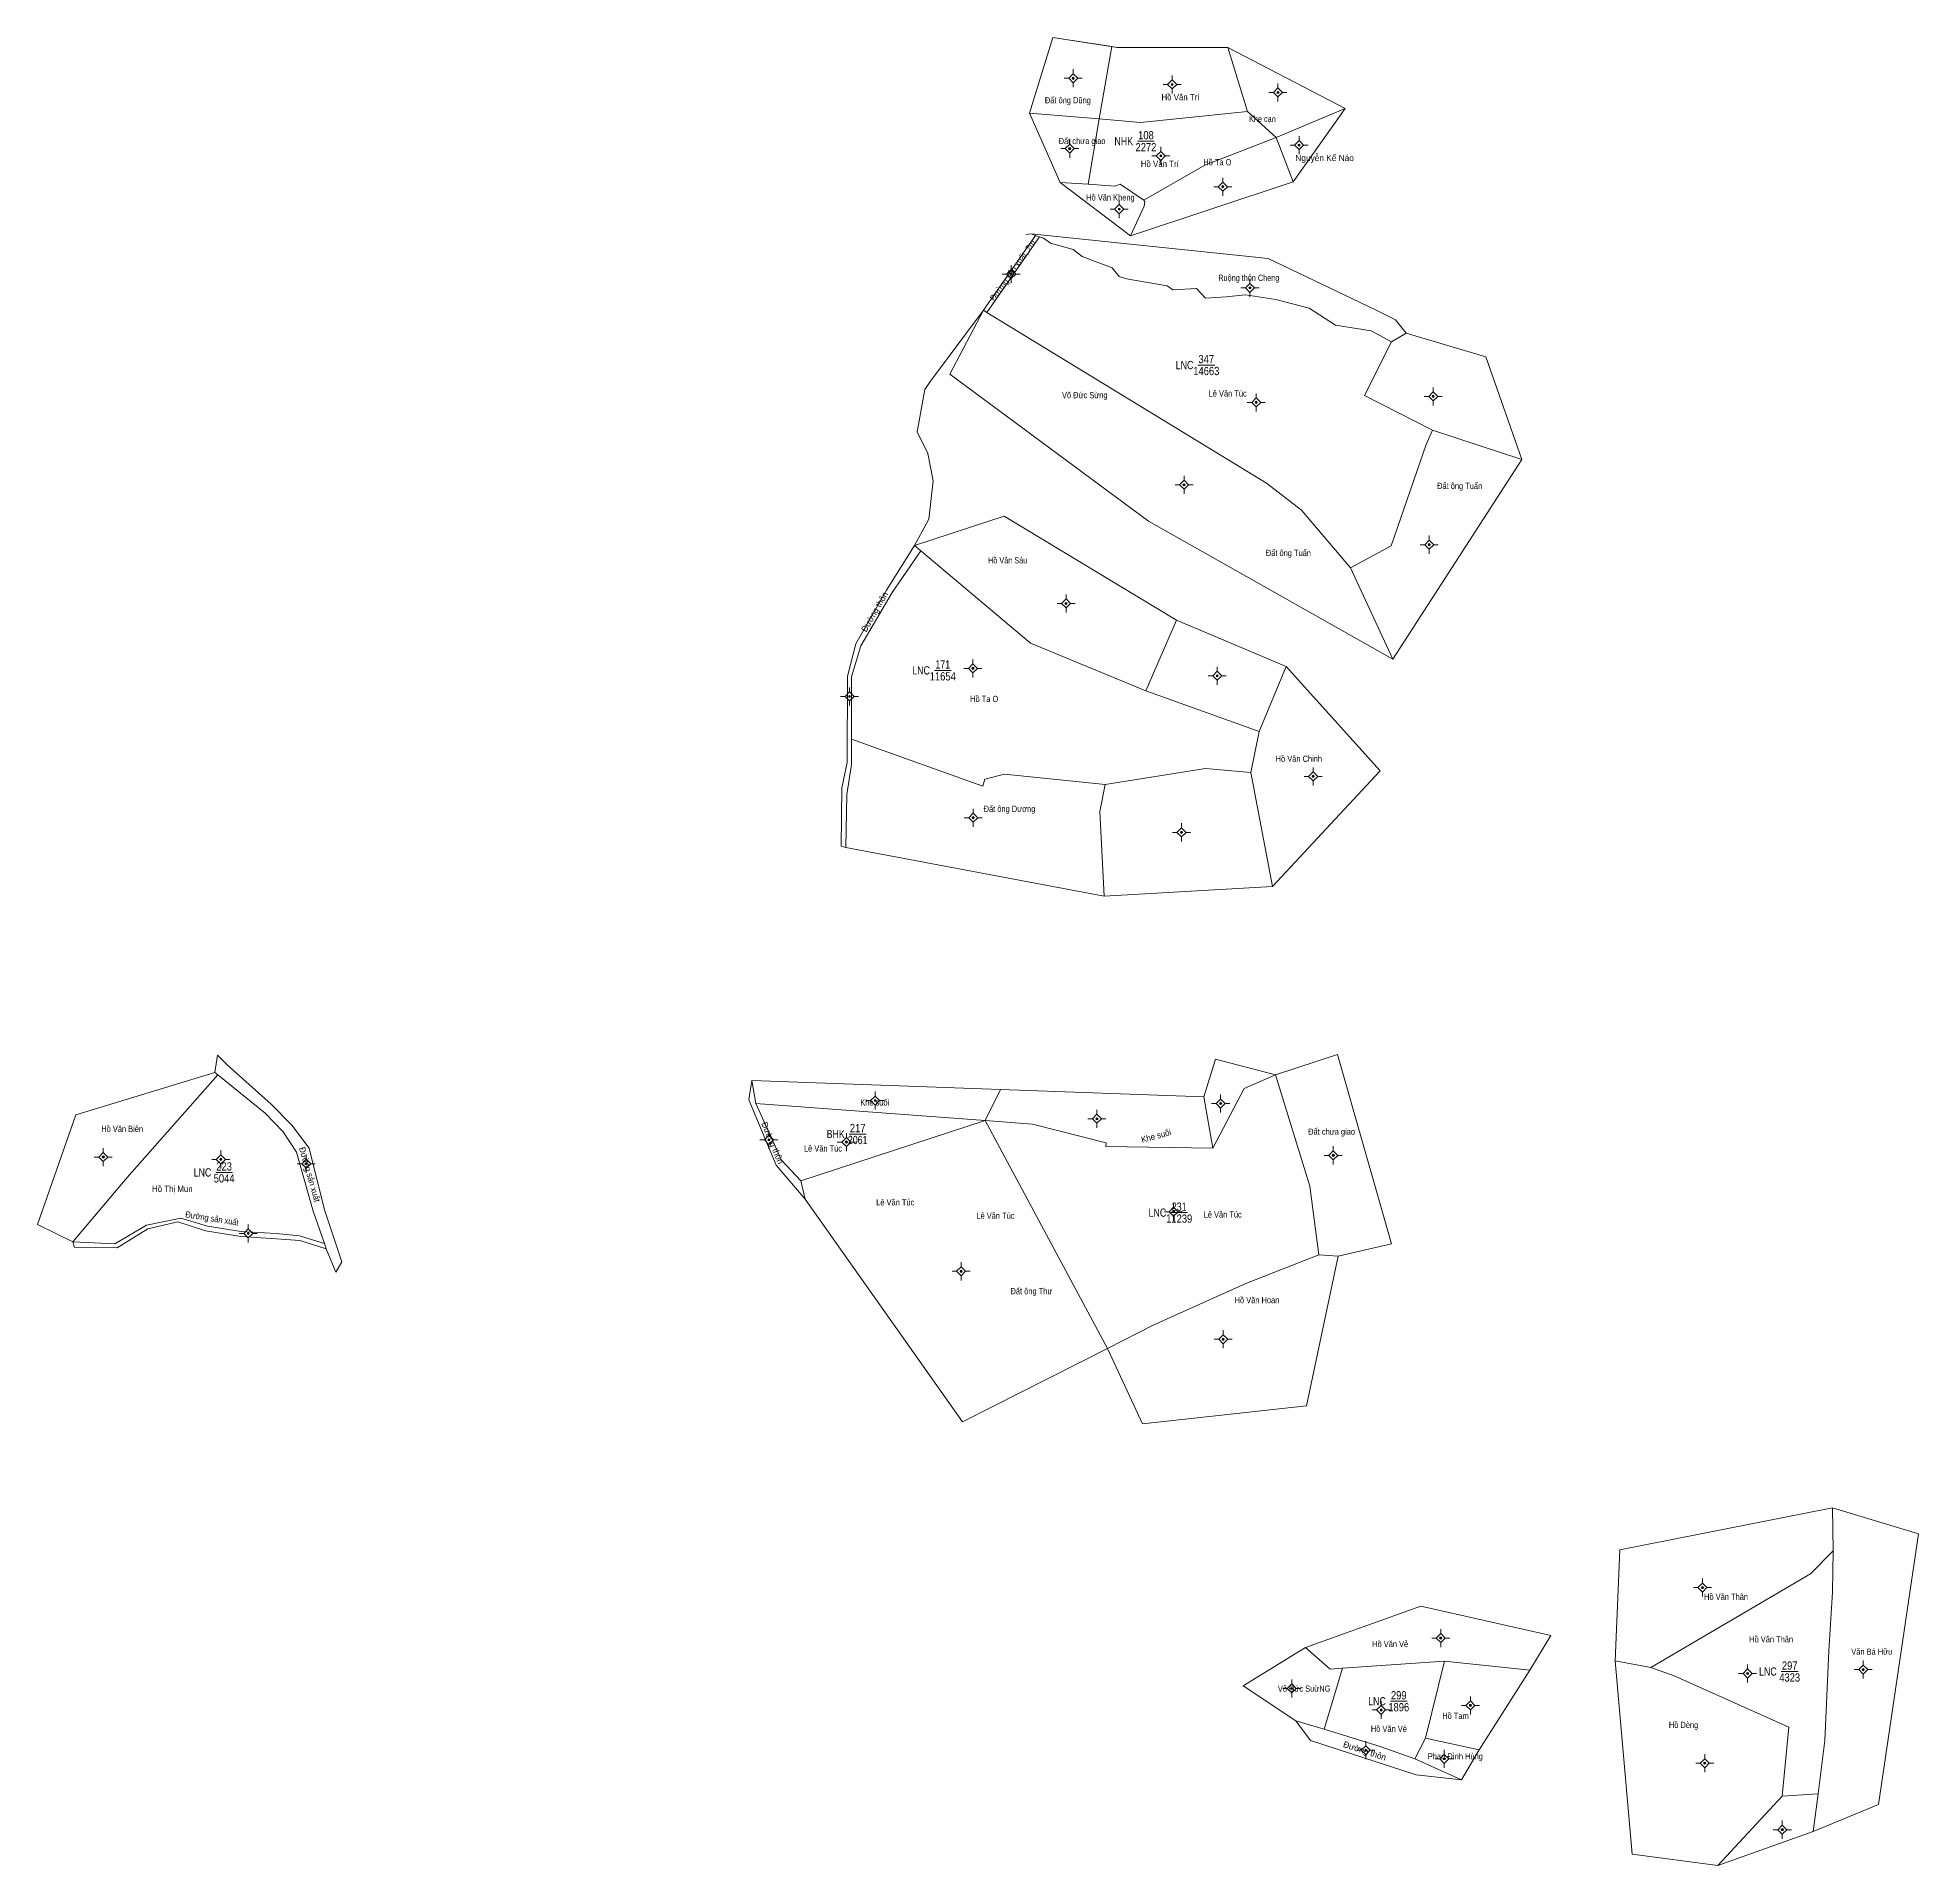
# Model space of a CAD drawing. Header units: metres. Extents: x 532111 to 533023, y 1849051 to 1849937.
import ezdxf
from ezdxf.enums import TextEntityAlignment as Align

# ---------------------------------------------------------------- set-up
doc = ezdxf.new("R2010")
doc.units = ezdxf.units.M
doc.header["$LTSCALE"] = 1.2
for name, color, linetype, lineweight in [('11', 7, 'Continuous', 13), ('6', 7, 'Continuous', 13), ('7', 7, 'Continuous', 13)]:
    doc.layers.add(name, color=color, linetype=linetype, lineweight=lineweight)
for name, color, linetype in [('2', 7, 'Continuous'), ('3', 7, 'Continuous'), ('42', 7, 'Continuous'), ('5', 7, 'Continuous')]:
    doc.layers.add(name, color=color, linetype=linetype)

msp = doc.modelspace()

# ---------------------------------------------------------------- hatches: boundary and pattern name
at = {"layer": '11'}
for points in [[(532613.464, 1849917.54, 1), (532612.414, 1849917.54, 1)], [(532661.414, 1849914.53, 1), (532660.364, 1849914.53, 1)], [(532712.684, 1849910.65, 1), (532711.634, 1849910.65, 1)], [(532611.754, 1849883.42, 1), (532610.704, 1849883.42, 1)], [(532722.914, 1849885.13, 1), (532721.864, 1849885.13, 1)], [(532655.904, 1849879.92, 1), (532654.854, 1849879.92, 1)], [(532685.964, 1849864.99, 1), (532684.914, 1849864.99, 1)], [(532635.724, 1849854.1, 1), (532634.674, 1849854.1, 1)], [(532583.384, 1849822.64, 1), (532582.334, 1849822.64, 1)], [(532699.134, 1849815.96, 1), (532698.084, 1849815.96, 1)], [(532702.144, 1849760.44, 1), (532701.094, 1849760.44, 1)], [(532787.914, 1849763.36, 1), (532786.864, 1849763.36, 1)], [(532667.184, 1849720.52, 1), (532666.134, 1849720.52, 1)], [(532785.984, 1849691.48, 1), (532784.934, 1849691.48, 1)], [(532610.004, 1849663, 1), (532608.954, 1849663, 1)], [(532564.854, 1849631.54, 1), (532563.804, 1849631.54, 1)], [(532683.254, 1849627.95, 1), (532682.204, 1849627.95, 1)], [(532505.074, 1849617.92, 1), (532504.024, 1849617.92, 1)], [(532729.754, 1849579.18, 1), (532728.704, 1849579.18, 1)], [(532564.994, 1849559.15, 1), (532563.944, 1849559.15, 1)], [(532665.944, 1849552.06, 1), (532664.894, 1849552.06, 1)], [(532517.474, 1849422.08, 1), (532516.424, 1849422.08, 1)], [(532684.904, 1849420.62, 1), (532683.854, 1849420.62, 1)], [(532624.944, 1849413.25, 1), (532623.894, 1849413.25, 1)], [(532465.974, 1849403.04, 1), (532464.924, 1849403.04, 1)], [(532503.514, 1849401.96, 1), (532502.464, 1849401.96, 1)], [(532143.394, 1849394.71, 1), (532142.344, 1849394.71, 1)], [(532200.374, 1849393.58, 1), (532199.324, 1849393.58, 1)], [(532241.794, 1849391.48, 1), (532240.744, 1849391.48, 1)], [(532739.494, 1849395.53, 1), (532738.444, 1849395.53, 1)], [(532662.124, 1849368.18, 1), (532661.074, 1849368.18, 1)], [(532213.644, 1849357.67, 1), (532212.594, 1849357.67, 1)], [(532559.144, 1849339.32, 1), (532558.094, 1849339.32, 1)], [(532686.154, 1849306.4, 1), (532685.104, 1849306.4, 1)], [(532918.414, 1849186.03, 1), (532917.364, 1849186.03, 1)], [(532791.564, 1849161.56, 1), (532790.514, 1849161.56, 1)], [(532940.284, 1849144.39, 1), (532939.234, 1849144.39, 1)], [(532996.324, 1849146.28, 1), (532995.274, 1849146.28, 1)], [(532719.384, 1849137.14, 1), (532718.334, 1849137.14, 1)], [(532762.694, 1849126.74, 1), (532761.644, 1849126.74, 1)], [(532805.964, 1849128.95, 1), (532804.914, 1849128.95, 1)], [(532755.264, 1849107.19, 1), (532754.214, 1849107.19, 1)], [(532793.284, 1849103.03, 1), (532792.234, 1849103.03, 1)], [(532919.524, 1849100.93, 1), (532918.474, 1849100.93, 1)], [(532957.114, 1849068.7, 1), (532956.064, 1849068.7, 1)]]:
    msp.add_hatch(color=256, dxfattribs=at).paths.add_polyline_path(points)

# ---------------------------------------------------------------- linework, layer by layer
for p, q in [((532612.94, 1849921.92), (532612.94, 1849919.73)), ((532610.75, 1849917.54), (532608.56, 1849917.54)), ((532612.94, 1849915.35), (532612.94, 1849913.16)), ((532617.31, 1849917.54), (532615.13, 1849917.54)), ((532658.7, 1849914.53), (532656.52, 1849914.53)), ((532660.89, 1849918.9), (532660.89, 1849916.72)), ((532660.89, 1849912.34), (532660.89, 1849910.16)), ((532665.26, 1849914.53), (532663.08, 1849914.53)), ((532709.97, 1849910.65), (532707.78, 1849910.65)), ((532712.16, 1849915.02), (532712.16, 1849912.84)), ((532716.54, 1849910.65), (532714.35, 1849910.65)), ((532712.16, 1849908.46), (532712.16, 1849906.28)), ((532609.04, 1849883.42), (532606.86, 1849883.42)), ((532611.23, 1849887.8), (532611.23, 1849885.61)), ((532615.6, 1849883.42), (532613.42, 1849883.42)), ((532655.38, 1849884.3), (532655.38, 1849882.11)), ((532720.2, 1849885.13), (532718.02, 1849885.13)), ((532722.39, 1849889.5), (532722.39, 1849887.32)), ((532726.76, 1849885.13), (532724.58, 1849885.13)), ((532611.23, 1849881.23), (532611.23, 1849879.04)), ((532653.19, 1849879.92), (532651, 1849879.92)), ((532655.38, 1849877.73), (532655.38, 1849875.54)), ((532659.76, 1849879.92), (532657.57, 1849879.92)), ((532722.39, 1849882.94), (532722.39, 1849880.76)), ((532683.25, 1849864.99), (532681.06, 1849864.99)), ((532685.44, 1849869.36), (532685.44, 1849867.18)), ((532689.81, 1849864.99), (532687.63, 1849864.99)), ((532635.2, 1849858.48), (532635.2, 1849856.29)), ((532685.44, 1849862.8), (532685.44, 1849860.62)), ((532633.01, 1849854.1), (532630.82, 1849854.1)), ((532635.2, 1849851.91), (532635.2, 1849849.72)), ((532639.57, 1849854.1), (532637.39, 1849854.1)), ((532580.67, 1849822.64), (532578.48, 1849822.64)), ((532582.86, 1849827.02), (532582.86, 1849824.83)), ((532582.86, 1849820.45), (532582.86, 1849818.26)), ((532587.24, 1849822.64), (532585.05, 1849822.64)), ((532698.61, 1849820.34), (532698.61, 1849818.15)), ((532696.42, 1849815.96), (532694.24, 1849815.96)), ((532698.61, 1849813.77), (532698.61, 1849811.58)), ((532702.98, 1849815.96), (532700.8, 1849815.96)), ((532701.62, 1849764.82), (532701.62, 1849762.63)), ((532787.39, 1849767.74), (532787.39, 1849765.55)), ((532699.43, 1849760.44), (532697.24, 1849760.44)), ((532701.62, 1849758.25), (532701.62, 1849756.06)), ((532706, 1849760.44), (532703.81, 1849760.44)), ((532785.2, 1849763.36), (532783.02, 1849763.36)), ((532787.39, 1849761.17), (532787.39, 1849758.98)), ((532791.76, 1849763.36), (532789.58, 1849763.36)), ((532664.47, 1849720.52), (532662.28, 1849720.52)), ((532666.66, 1849724.9), (532666.66, 1849722.71)), ((532671.04, 1849720.52), (532668.85, 1849720.52)), ((532666.66, 1849718.33), (532666.66, 1849716.14)), ((532785.46, 1849695.86), (532785.46, 1849693.67)), ((532783.27, 1849691.48), (532781.08, 1849691.48)), ((532785.46, 1849689.29), (532785.46, 1849687.1)), ((532789.84, 1849691.48), (532787.65, 1849691.48)), ((532609.48, 1849667.38), (532609.48, 1849665.19)), ((532607.29, 1849663), (532605.1, 1849663)), ((532609.48, 1849660.81), (532609.48, 1849658.62)), ((532613.86, 1849663), (532611.67, 1849663)), ((532562.14, 1849631.54), (532559.95, 1849631.54)), ((532564.33, 1849635.92), (532564.33, 1849633.73)), ((532564.33, 1849629.35), (532564.33, 1849627.16)), ((532568.7, 1849631.54), (532566.52, 1849631.54)), ((532680.54, 1849627.95), (532678.36, 1849627.95)), ((532682.73, 1849632.32), (532682.73, 1849630.14)), ((532687.1, 1849627.95), (532684.92, 1849627.95)), ((532504.55, 1849622.3), (532504.55, 1849620.11)), ((532682.73, 1849625.76), (532682.73, 1849623.58)), ((532502.36, 1849617.92), (532500.18, 1849617.92)), ((532504.55, 1849615.73), (532504.55, 1849613.54)), ((532508.93, 1849617.92), (532506.74, 1849617.92)), ((532729.23, 1849583.56), (532729.23, 1849581.37)), ((532727.04, 1849579.18), (532724.86, 1849579.18)), ((532729.23, 1849576.99), (532729.23, 1849574.8)), ((532733.6, 1849579.18), (532731.42, 1849579.18)), ((532562.28, 1849559.15), (532560.1, 1849559.15)), ((532564.47, 1849563.52), (532564.47, 1849561.34)), ((532564.47, 1849556.96), (532564.47, 1849554.78)), ((532568.84, 1849559.15), (532566.66, 1849559.15)), ((532665.42, 1849556.44), (532665.42, 1849554.25)), ((532663.23, 1849552.06), (532661.05, 1849552.06)), ((532665.42, 1849549.87), (532665.42, 1849547.68)), ((532669.8, 1849552.06), (532667.61, 1849552.06)), ((532514.76, 1849422.08), (532512.57, 1849422.08)), ((532516.95, 1849426.46), (532516.95, 1849424.27)), ((532516.95, 1849419.89), (532516.95, 1849417.7)), ((532521.32, 1849422.08), (532519.14, 1849422.08)), ((532682.19, 1849420.62), (532680, 1849420.62)), ((532684.38, 1849425), (532684.38, 1849422.81)), ((532684.38, 1849418.43), (532684.38, 1849416.24)), ((532688.76, 1849420.62), (532686.57, 1849420.62)), ((532622.23, 1849413.25), (532620.05, 1849413.25)), ((532624.42, 1849417.62), (532624.42, 1849415.44)), ((532624.42, 1849411.06), (532624.42, 1849408.88)), ((532628.8, 1849413.25), (532626.61, 1849413.25)), ((532463.26, 1849403.04), (532461.07, 1849403.04)), ((532465.45, 1849407.42), (532465.45, 1849405.23)), ((532465.45, 1849400.85), (532465.45, 1849398.66)), ((532469.82, 1849403.04), (532467.64, 1849403.04)), ((532500.8, 1849401.96), (532498.62, 1849401.96)), ((532502.99, 1849406.34), (532502.99, 1849404.15)), ((532507.36, 1849401.96), (532505.18, 1849401.96)), ((532140.68, 1849394.71), (532138.5, 1849394.71)), ((532142.87, 1849399.08), (532142.87, 1849396.9)), ((532142.87, 1849392.52), (532142.87, 1849390.34)), ((532147.24, 1849394.71), (532145.06, 1849394.71)), ((532197.66, 1849393.58), (532195.48, 1849393.58)), ((532199.85, 1849397.96), (532199.85, 1849395.77)), ((532199.85, 1849391.39), (532199.85, 1849389.2)), ((532204.22, 1849393.58), (532202.04, 1849393.58)), ((532239.08, 1849391.48), (532236.9, 1849391.48)), ((532241.27, 1849395.86), (532241.27, 1849393.67)), ((532245.64, 1849391.48), (532243.46, 1849391.48)), ((532502.99, 1849399.77), (532502.99, 1849397.58)), ((532736.78, 1849395.53), (532734.6, 1849395.53)), ((532738.97, 1849399.9), (532738.97, 1849397.72)), ((532738.97, 1849393.34), (532738.97, 1849391.16)), ((532743.34, 1849395.53), (532741.16, 1849395.53)), ((532241.27, 1849389.29), (532241.27, 1849387.1)), ((532659.41, 1849368.18), (532657.22, 1849368.18)), ((532661.6, 1849372.56), (532661.6, 1849370.37)), ((532661.6, 1849365.99), (532661.6, 1849363.8)), ((532665.98, 1849368.18), (532663.79, 1849368.18)), ((532210.93, 1849357.67), (532208.74, 1849357.67)), ((532213.12, 1849362.04), (532213.12, 1849359.86)), ((532213.12, 1849355.48), (532213.12, 1849353.3)), ((532217.5, 1849357.67), (532215.31, 1849357.67)), ((532556.43, 1849339.32), (532554.24, 1849339.32)), ((532558.62, 1849343.7), (532558.62, 1849341.51)), ((532558.62, 1849337.13), (532558.62, 1849334.94)), ((532563, 1849339.32), (532560.81, 1849339.32)), ((532685.63, 1849310.78), (532685.63, 1849308.59)), ((532683.44, 1849306.4), (532681.26, 1849306.4)), ((532685.63, 1849304.21), (532685.63, 1849302.02)), ((532690, 1849306.4), (532687.82, 1849306.4)), ((532917.89, 1849190.4), (532917.89, 1849188.22)), ((532915.7, 1849186.03), (532913.52, 1849186.03)), ((532917.89, 1849183.84), (532917.89, 1849181.66)), ((532922.26, 1849186.03), (532920.08, 1849186.03)), ((532791.04, 1849165.94), (532791.04, 1849163.75)), ((532788.85, 1849161.56), (532786.66, 1849161.56)), ((532791.04, 1849159.37), (532791.04, 1849157.18)), ((532795.42, 1849161.56), (532793.23, 1849161.56)), ((532939.76, 1849148.76), (532939.76, 1849146.58)), ((532993.61, 1849146.28), (532991.43, 1849146.28)), ((532995.8, 1849150.66), (532995.8, 1849148.47)), ((533000.18, 1849146.28), (532997.99, 1849146.28)), ((532716.67, 1849137.14), (532714.48, 1849137.14)), ((532718.86, 1849141.52), (532718.86, 1849139.33)), ((532723.24, 1849137.14), (532721.05, 1849137.14)), ((532937.57, 1849144.39), (532935.38, 1849144.39)), ((532939.76, 1849142.2), (532939.76, 1849140.02)), ((532944.14, 1849144.39), (532941.95, 1849144.39)), ((532995.8, 1849144.09), (532995.8, 1849141.9)), ((532718.86, 1849134.95), (532718.86, 1849132.76)), ((532759.98, 1849126.74), (532757.8, 1849126.74)), ((532762.17, 1849131.12), (532762.17, 1849128.93)), ((532766.55, 1849126.74), (532764.36, 1849126.74)), ((532803.25, 1849128.95), (532801.06, 1849128.95)), ((532805.44, 1849133.32), (532805.44, 1849131.14)), ((532805.44, 1849126.76), (532805.44, 1849124.58)), ((532809.81, 1849128.95), (532807.63, 1849128.95)), ((532762.17, 1849124.55), (532762.17, 1849122.36)), ((532754.74, 1849111.56), (532754.74, 1849109.38)), ((532752.55, 1849107.19), (532750.36, 1849107.19)), ((532754.74, 1849105), (532754.74, 1849102.82)), ((532759.12, 1849107.19), (532756.93, 1849107.19)), ((532790.57, 1849103.03), (532788.38, 1849103.03)), ((532792.76, 1849107.4), (532792.76, 1849105.22)), ((532792.76, 1849100.84), (532792.76, 1849098.66)), ((532797.14, 1849103.03), (532794.95, 1849103.03)), ((532916.81, 1849100.93), (532914.62, 1849100.93)), ((532919, 1849105.3), (532919, 1849103.12)), ((532923.38, 1849100.93), (532921.19, 1849100.93)), ((532919, 1849098.74), (532919, 1849096.56)), ((532956.59, 1849073.08), (532956.59, 1849070.89)), ((532954.4, 1849068.7), (532952.22, 1849068.7)), ((532956.59, 1849066.51), (532956.59, 1849064.32)), ((532960.96, 1849068.7), (532958.78, 1849068.7))]:
    msp.add_line(p, q, dxfattribs=at)
for points in [[(532612.94, 1849919.73), (532610.75, 1849917.54), (532612.94, 1849915.35), (532615.13, 1849917.54)], [(532660.89, 1849916.72), (532658.7, 1849914.53), (532660.89, 1849912.34), (532663.08, 1849914.53)], [(532712.16, 1849912.84), (532709.97, 1849910.65), (532712.16, 1849908.46), (532714.35, 1849910.65)], [(532611.23, 1849885.61), (532609.04, 1849883.42), (532611.23, 1849881.23), (532613.42, 1849883.42)], [(532722.39, 1849887.32), (532720.2, 1849885.13), (532722.39, 1849882.94), (532724.58, 1849885.13)], [(532655.38, 1849882.11), (532653.19, 1849879.92), (532655.38, 1849877.73), (532657.57, 1849879.92)], [(532685.44, 1849867.18), (532683.25, 1849864.99), (532685.44, 1849862.8), (532687.63, 1849864.99)], [(532635.2, 1849856.29), (532633.01, 1849854.1), (532635.2, 1849851.91), (532637.39, 1849854.1)], [(532582.86, 1849824.83), (532580.67, 1849822.64), (532582.86, 1849820.45), (532585.05, 1849822.64)], [(532698.61, 1849818.15), (532696.42, 1849815.96), (532698.61, 1849813.77), (532700.8, 1849815.96)], [(532787.39, 1849765.55), (532785.2, 1849763.36), (532787.39, 1849761.17), (532789.58, 1849763.36)], [(532701.62, 1849762.63), (532699.43, 1849760.44), (532701.62, 1849758.25), (532703.81, 1849760.44)], [(532666.66, 1849722.71), (532664.47, 1849720.52), (532666.66, 1849718.33), (532668.85, 1849720.52)], [(532785.46, 1849693.67), (532783.27, 1849691.48), (532785.46, 1849689.29), (532787.65, 1849691.48)], [(532609.48, 1849665.19), (532607.29, 1849663), (532609.48, 1849660.81), (532611.67, 1849663)], [(532564.33, 1849633.73), (532562.14, 1849631.54), (532564.33, 1849629.35), (532566.52, 1849631.54)], [(532682.73, 1849630.14), (532680.54, 1849627.95), (532682.73, 1849625.76), (532684.92, 1849627.95)], [(532504.55, 1849620.11), (532502.36, 1849617.92), (532504.55, 1849615.73), (532506.74, 1849617.92)], [(532729.23, 1849581.37), (532727.04, 1849579.18), (532729.23, 1849576.99), (532731.42, 1849579.18)], [(532564.47, 1849561.34), (532562.28, 1849559.15), (532564.47, 1849556.96), (532566.66, 1849559.15)], [(532665.42, 1849554.25), (532663.23, 1849552.06), (532665.42, 1849549.87), (532667.61, 1849552.06)], [(532516.95, 1849424.27), (532514.76, 1849422.08), (532516.95, 1849419.89), (532519.14, 1849422.08)], [(532684.38, 1849422.81), (532682.19, 1849420.62), (532684.38, 1849418.43), (532686.57, 1849420.62)], [(532624.42, 1849415.44), (532622.23, 1849413.25), (532624.42, 1849411.06), (532626.61, 1849413.25)], [(532465.45, 1849405.23), (532463.26, 1849403.04), (532465.45, 1849400.85), (532467.64, 1849403.04)], [(532502.99, 1849404.15), (532500.8, 1849401.96), (532502.99, 1849399.77), (532505.18, 1849401.96)], [(532142.87, 1849396.9), (532140.68, 1849394.71), (532142.87, 1849392.52), (532145.06, 1849394.71)], [(532199.85, 1849395.77), (532197.66, 1849393.58), (532199.85, 1849391.39), (532202.04, 1849393.58)], [(532241.27, 1849393.67), (532239.08, 1849391.48), (532241.27, 1849389.29), (532243.46, 1849391.48)], [(532738.97, 1849397.72), (532736.78, 1849395.53), (532738.97, 1849393.34), (532741.16, 1849395.53)], [(532661.6, 1849370.37), (532659.41, 1849368.18), (532661.6, 1849365.99), (532663.79, 1849368.18)], [(532213.12, 1849359.86), (532210.93, 1849357.67), (532213.12, 1849355.48), (532215.31, 1849357.67)], [(532558.62, 1849341.51), (532556.43, 1849339.32), (532558.62, 1849337.13), (532560.81, 1849339.32)], [(532685.63, 1849308.59), (532683.44, 1849306.4), (532685.63, 1849304.21), (532687.82, 1849306.4)], [(532917.89, 1849188.22), (532915.7, 1849186.03), (532917.89, 1849183.84), (532920.08, 1849186.03)], [(532791.04, 1849163.75), (532788.85, 1849161.56), (532791.04, 1849159.37), (532793.23, 1849161.56)], [(532939.76, 1849146.58), (532937.57, 1849144.39), (532939.76, 1849142.2), (532941.95, 1849144.39)], [(532995.8, 1849148.47), (532993.61, 1849146.28), (532995.8, 1849144.09), (532997.99, 1849146.28)], [(532718.86, 1849139.33), (532716.67, 1849137.14), (532718.86, 1849134.95), (532721.05, 1849137.14)], [(532762.17, 1849128.93), (532759.98, 1849126.74), (532762.17, 1849124.55), (532764.36, 1849126.74)], [(532805.44, 1849131.14), (532803.25, 1849128.95), (532805.44, 1849126.76), (532807.63, 1849128.95)], [(532754.74, 1849109.38), (532752.55, 1849107.19), (532754.74, 1849105), (532756.93, 1849107.19)], [(532792.76, 1849105.22), (532790.57, 1849103.03), (532792.76, 1849100.84), (532794.95, 1849103.03)], [(532919, 1849103.12), (532916.81, 1849100.93), (532919, 1849098.74), (532921.19, 1849100.93)], [(532956.59, 1849070.89), (532954.4, 1849068.7), (532956.59, 1849066.51), (532958.78, 1849068.7)]]:
    msp.add_lwpolyline(points, close=True, dxfattribs=at)
for centre in [(532612.939, 1849917.54), (532660.889, 1849914.53), (532712.159, 1849910.65), (532611.229, 1849883.42), (532722.389, 1849885.13), (532655.379, 1849879.92), (532685.439, 1849864.99), (532635.199, 1849854.1), (532582.859, 1849822.64), (532698.609, 1849815.96), (532701.619, 1849760.44), (532787.389, 1849763.36), (532666.659, 1849720.52), (532785.459, 1849691.48), (532609.479, 1849663), (532564.329, 1849631.54), (532682.729, 1849627.95), (532504.549, 1849617.92), (532729.229, 1849579.18), (532564.469, 1849559.15), (532665.419, 1849552.06), (532516.949, 1849422.08), (532684.379, 1849420.62), (532624.419, 1849413.25), (532465.449, 1849403.04), (532502.989, 1849401.96), (532142.869, 1849394.71), (532199.849, 1849393.58), (532241.269, 1849391.48), (532738.969, 1849395.53), (532661.599, 1849368.18), (532213.119, 1849357.67), (532558.619, 1849339.32), (532685.629, 1849306.4), (532917.889, 1849186.03), (532791.039, 1849161.56), (532939.759, 1849144.39), (532995.799, 1849146.28), (532718.859, 1849137.14), (532762.169, 1849126.74), (532805.439, 1849128.95), (532754.739, 1849107.19), (532792.759, 1849103.03), (532918.999, 1849100.93), (532956.589, 1849068.7)]:
    msp.add_circle(centre, 0.525, dxfattribs=at)
at = {"layer": '6'}
for p, q in [((532687.82, 1849932.51), (532697.4, 1849901.41)), ((532697.4, 1849901.41), (532711.22, 1849888.79)), ((532591.75, 1849900.68), (532625.56, 1849897.84)), ((532711.22, 1849888.79), (532676.78, 1849875.47)), ((532711.22, 1849888.79), (532719.56, 1849867.4)), ((532647.15, 1849858.44), (532676.78, 1849875.47)), ((532606.64, 1849867.01), (532620.11, 1849866.17)), ((532633.15, 1849865.2), (532620.11, 1849866.17)), ((532569.39, 1849805.08), (532594.69, 1849841.35)), ((532571.03, 1849803.94), (532596.66, 1849840.68)), ((532612.88, 1849834.47), (532617.3, 1849831.18)), ((532617.3, 1849831.18), (532631.81, 1849825.6)), ((532638.77, 1849820.33), (532658.55, 1849816.9)), ((532687.1, 1849811.6), (532696.43, 1849812.52)), ((532711.14, 1849810.29), (532696.43, 1849812.52)), ((532569.39, 1849805.08), (532543.82, 1849770.8)), ((532571.03, 1849803.94), (532569.39, 1849805.08)), ((532706.59, 1849721.38), (532571.03, 1849803.94)), ((532757.29, 1849795.1), (532740.06, 1849797.95)), ((532757.29, 1849795.1), (532767.18, 1849789.82)), ((532767.18, 1849789.82), (532774.37, 1849793.98)), ((532830.43, 1849732.74), (532787, 1849747)), ((532723.54, 1849708.22), (532706.59, 1849721.38)), ((532723.54, 1849708.22), (532747.33, 1849680.2)), ((532522.46, 1849669.52), (532536.01, 1849691.06)), ((532536.01, 1849691.06), (532539.05, 1849688.58)), ((532539.05, 1849688.58), (532592.18, 1849643.83)), ((532648.11, 1849620.71), (532662.97, 1849654.9)), ((532628.38, 1849575.31), (532625.77, 1849562.16)), ((532709.56, 1849525.87), (532699, 1849581)), ((532198.17, 1849444.12), (532196.93, 1849435.75)), ((532198.45, 1849434.61), (532196.93, 1849435.75)), ((532457.21, 1849431.82), (532455.74, 1849422.5)), ((532459.12, 1849420.73), (532457.21, 1849431.82)), ((532570.25, 1849412.35), (532577.66, 1849427.44)), ((532459.12, 1849420.73), (532570.25, 1849412.35)), ((532459.12, 1849420.73), (532466.2, 1849404.96)), ((532676.29, 1849423.85), (532680.67, 1849399.07)), ((532570.25, 1849412.35), (532481.01, 1849383.19)), ((532570.25, 1849412.35), (532629.57, 1849301.9)), ((532680.67, 1849399.07), (532628.76, 1849399.83)), ((532481.01, 1849383.19), (532483.11, 1849374.27)), ((532559.3, 1849266.29), (532483.11, 1849374.27)), ((532128.12, 1849353.68), (532129.01, 1849351)), ((532250.07, 1849352.8), (532250.88, 1849350.23)), ((532250.88, 1849350.23), (532255.61, 1849338.84)), ((532731.97, 1849347.36), (532741.37, 1849346.71)), ((532255.61, 1849338.84), (532258.45, 1849343.9)), ((532629.57, 1849301.9), (532559.3, 1849266.29)), ((532981.31, 1849203.87), (532980.96, 1849224.77)), ((532734.52, 1849117.36), (532743.47, 1849146.93)), ((532792.85, 1849150.44), (532743.47, 1849146.93)), ((532792.85, 1849150.44), (532834.3, 1849146.08)), ((532875.58, 1849150.47), (532892.84, 1849147.3)), ((532720.75, 1849121.45), (532734.52, 1849117.36)), ((532720.75, 1849121.45), (532728, 1849111.91)), ((532728, 1849111.91), (532779.14, 1849095.26)), ((532809.62, 1849107.46), (532783.64, 1849113.13)), ((532778.46, 1849103.04), (532801.19, 1849092.93)), ((532779.14, 1849095.26), (532801.19, 1849092.93)), ((532925.35, 1849051.4), (532956.59, 1849084.91)), ((532956.59, 1849084.91), (532973.93, 1849086)), ((532973.93, 1849086), (532971.6, 1849067.8)), ((532925.35, 1849051.4), (532971.6, 1849067.8))]:
    msp.add_line(p, q, dxfattribs=at)
for points in [[(532591.75, 1849900.68), (532602.99, 1849937.24), (532631.6, 1849932.92)], [(532631.6, 1849932.92), (532625.56, 1849897.84), (532620.11, 1849866.17)], [(532631.6, 1849932.92), (532634.3, 1849932.51), (532687.82, 1849932.51)], [(532687.82, 1849932.51), (532744.72, 1849902.87), (532711.22, 1849888.79)], [(532744.72, 1849902.87), (532719.56, 1849867.4), (532640.77, 1849841.2), (532606.64, 1849867.01), (532591.75, 1849900.68)], [(532625.56, 1849897.84), (532645.6, 1849896.15), (532697.4, 1849901.41)], [(532647.15, 1849858.44), (532635.65, 1849866.23), (532633.15, 1849865.2)], [(532647.15, 1849858.44), (532647.7, 1849857.74), (532647.36, 1849855.52), (532640.77, 1849841.2)], [(532598.61, 1849840.01), (532596.66, 1849840.68), (532594.69, 1849841.35), (532592.49, 1849842.1), (532589.99, 1849841.77)], [(532592.49, 1849842.1), (532707.49, 1849830.26), (532759.47, 1849805.32)], [(532612.88, 1849834.47), (532601.86, 1849837.57), (532598.61, 1849840.01)], [(532631.81, 1849825.6), (532635.14, 1849821.5), (532638.77, 1849820.33)], [(532658.55, 1849816.9), (532661.25, 1849815.08), (532672.74, 1849815.6)], [(532672.74, 1849815.6), (532676.99, 1849811.01), (532687.1, 1849811.6)], [(532711.14, 1849810.29), (532727.31, 1849806.04), (532740.06, 1849797.95)], [(532767.87, 1849635.97), (532649.47, 1849702.93), (532553.12, 1849774.07), (532569.39, 1849805.08)], [(532774.37, 1849793.98), (532769.16, 1849800.49), (532759.47, 1849805.32)], [(532774.37, 1849793.98), (532812.94, 1849782.59), (532830.43, 1849732.74)], [(532787, 1849747), (532754.13, 1849763.86), (532767.18, 1849789.82)], [(532543.82, 1849770.8), (532541.06, 1849766.67), (532537.37, 1849746.2)], [(532747.33, 1849680.2), (532767, 1849691), (532784, 1849740), (532787, 1849747)], [(532536.01, 1849691.06), (532542.98, 1849703.83), (532545.12, 1849722.36), (532542.55, 1849735.75), (532537.37, 1849746.2)], [(532830.43, 1849732.74), (532767.87, 1849635.97), (532747.33, 1849680.2)], [(532662.97, 1849654.9), (532579.46, 1849705.29), (532536.01, 1849691.06)], [(532539.05, 1849688.58), (532525.18, 1849668.32), (532510.02, 1849642.45), (532505.55, 1849627.43), (532505.49, 1849597.18)], [(532522.46, 1849669.52), (532507.51, 1849643.49), (532503.63, 1849627.83)], [(532662.97, 1849654.9), (532716.11, 1849632.5), (532703, 1849601)], [(532592.18, 1849643.83), (532648.11, 1849620.71), (532703, 1849601), (532699, 1849581)], [(532716.11, 1849632.5), (532761.66, 1849581.91), (532709.56, 1849525.87)], [(532500.42, 1849545.45), (532500.79, 1849573.67), (532503.4, 1849585.84), (532503.63, 1849627.83)], [(532502.72, 1849544.79), (532503.25, 1849570.39), (532505.46, 1849585.03), (532505.49, 1849597.18)], [(532505.49, 1849597.18), (532569.06, 1849574.51), (532570.14, 1849577.81)], [(532699, 1849581), (532677, 1849583), (532628.38, 1849575.31)], [(532628.38, 1849575.31), (532579.59, 1849580.31), (532570.14, 1849577.81)], [(532709.56, 1849525.87), (532627.94, 1849521.13), (532625.77, 1849562.16)], [(532627.94, 1849521.13), (532502.72, 1849544.79), (532500.42, 1849545.45)], [(532242.61, 1849399.05), (532234.24, 1849410.16), (532224.19, 1849420.36), (532202.87, 1849439.34), (532198.17, 1849444.12)], [(532676.29, 1849423.85), (532681.96, 1849442.18), (532710.91, 1849434.47)], [(532710.91, 1849434.47), (532741, 1849444.36), (532767.24, 1849352.64), (532741.37, 1849346.71)], [(532196.93, 1849435.75), (532129.65, 1849415.16), (532111.06, 1849362.01), (532128.12, 1849353.68)], [(532198.45, 1849434.61), (532154.51, 1849384.8), (532128.12, 1849353.68)], [(532198.45, 1849434.61), (532221.28, 1849415.94), (532230.03, 1849406.88), (532236.45, 1849397.1), (532244.64, 1849368.47), (532250.07, 1849352.8)], [(532457.21, 1849431.82), (532577.66, 1849427.44), (532676.29, 1849423.85)], [(532710.91, 1849434.47), (532695.73, 1849427.96), (532680.67, 1849399.07)], [(532731.97, 1849347.36), (532727.63, 1849380.53), (532710.91, 1849434.47)], [(532483.11, 1849374.27), (532468.96, 1849390.76), (532455.74, 1849422.5)], [(532570.25, 1849412.35), (532593.23, 1849410.62), (532628.84, 1849401.64), (532628.76, 1849399.83)], [(532481.01, 1849383.19), (532471.49, 1849393.17), (532466.2, 1849404.96)], [(532258.45, 1849343.9), (532250.07, 1849369.1), (532242.61, 1849399.05)], [(532250.07, 1849352.8), (532238.02, 1849356.57), (532226.74, 1849357.65), (532209.74, 1849358.6), (532193.31, 1849361.24), (532180.5, 1849365.12), (532163.75, 1849361.68), (532148.43, 1849352.56), (532128.12, 1849353.68)], [(532250.88, 1849350.23), (532238.12, 1849354.32), (532226.75, 1849355.12), (532209.54, 1849356.16), (532192.4, 1849358.87), (532179.08, 1849363.32), (532164.53, 1849359.92), (532149.57, 1849350.67), (532129.01, 1849351)], [(532629.57, 1849301.9), (532651.74, 1849313.14), (532696.66, 1849333.41), (532731.97, 1849347.36)], [(532741.37, 1849346.71), (532725.96, 1849274.19), (532646.51, 1849265.45), (532629.57, 1849301.9)], [(532980.96, 1849224.77), (532877.77, 1849204.37), (532875.58, 1849150.47)], [(532980.96, 1849224.77), (533022.53, 1849212.02), (533003.21, 1849080.91), (532971.6, 1849067.8)], [(532892.84, 1849147.3), (532970.23, 1849192.77), (532981.31, 1849203.87)], [(532981.31, 1849203.87), (532980.96, 1849183.82), (532979.16, 1849155.38), (532977.26, 1849112), (532973.93, 1849086)], [(532725.58, 1849156.93), (532781.35, 1849177.04), (532844.43, 1849162.83), (532834.3, 1849146.08)], [(532725.58, 1849156.93), (532695.3, 1849138.43), (532720.75, 1849121.45)], [(532743.47, 1849146.93), (532737.43, 1849146.42), (532725.58, 1849156.93)], [(532792.85, 1849150.44), (532783.64, 1849113.13), (532778.46, 1849103.04)], [(532834.3, 1849146.08), (532809.62, 1849107.46), (532801.19, 1849092.93)], [(532875.58, 1849150.47), (532883.78, 1849056.87), (532925.35, 1849051.4)], [(532956.59, 1849084.91), (532959.73, 1849118.44), (532904.14, 1849143.2), (532892.84, 1849147.3)], [(532734.52, 1849117.36), (532762.24, 1849108.91), (532778.46, 1849103.04)]]:
    msp.add_lwpolyline(points, dxfattribs=at)
at = {"layer": '7'}
for p, q in [((532602.99, 1849937.24), (532634.3, 1849932.51)), ((532687.82, 1849932.51), (532697.4, 1849901.41)), ((532644.15, 1849887.03), (532652.24, 1849887.03)), ((532673.38, 1849778.55), (532681.5, 1849778.55)), ((532545.68, 1849630.57), (532553.77, 1849630.57)), ((532504.43, 1849405.86), (532512.55, 1849405.86)), ((532197.42, 1849387.26), (532205.45, 1849387.26)), ((532660.24, 1849367.76), (532668.36, 1849367.76)), ((532956.1, 1849145.37), (532964.24, 1849145.37)), ((532766.64, 1849130.97), (532774.78, 1849130.97))]:
    msp.add_line(p, q, dxfattribs=at)
for points in [[(532687.82, 1849932.51), (532744.72, 1849902.87), (532711.22, 1849888.79)], [(532744.72, 1849902.87), (532719.56, 1849867.4), (532640.77, 1849841.2), (532606.64, 1849867.01), (532591.75, 1849900.68)]]:
    msp.add_lwpolyline(points, dxfattribs=at)

# ---------------------------------------------------------------- texts
at = {"layer": '2'}
for s, width, p in [('Đất ông Dũng', 0.9, (532610.34, 1849905.4)), ('Hồ Văn Trí', 0.95, (532664.92, 1849906.89)), ('Khe cạn', 0.85, (532704.63, 1849896.37)), ('Đất chưa giao', 0.9, (532617.23, 1849885.64)), ('Hồ Văn Trí', 0.95, (532654.9, 1849874.56)), ('Hồ Ta O', 0.9, (532682.815, 1849875.36)), ('Hồ Văn Kheng', 0.9, (532630.96, 1849858.28)), ('Ruộng thôn Cheng', 0.85, (532698.045, 1849819.34)), ('Võ Đức Sừng', 0.9, (532618.55, 1849762.48)), ('Lê Văn Túc', 0.9, (532687.8, 1849763.28)), ('Đất ông Tuấn', 0.9, (532800.215, 1849718.5)), ('Hồ Văn Sáu', 0.85, (532581.165, 1849682.42)), ('Đất ông Tuấn', 0.9, (532717.225, 1849686)), ('Hồ Ta O', 0.9, (532569.805, 1849615.24)), ('Hồ Văn Chinh', 0.9, (532722.3, 1849586.25)), ('Đất ông Dương', 0.9, (532582.065, 1849561.97)), ('Khe suối', 0.9, (532516.75, 1849419.68)), ('Hồ Văn Biên', 0.9, (532152.03, 1849406.87)), ('Lê Văn Túc', 0.9, (532491.68, 1849397.37)), ('Đất chưa giao', 0.9, (532738.15, 1849405.52)), ('Hồ Thị Mun', 0.95, (532176.355, 1849377.78)), ('Lê Văn Túc', 0.9, (532526.7, 1849371.25)), ('Lê Văn Túc', 0.9, (532575.23, 1849364.79)), ('Lê Văn Túc', 0.9, (532685.39, 1849365.36)), ('Đất ông Thư', 0.9, (532592.695, 1849328.21)), ('Hồ Văn Hoan', 0.9, (532701.995, 1849323.88)), ('Hồ Văn Thân', 0.9, (532929.31, 1849180.1)), ('Hồ Văn Vẻ', 0.9, (532766.54, 1849157.2)), ('Hồ Văn Thân', 0.9, (532951.17, 1849159.49)), ('Văn Bá Hữu', 0.9, (532999.96, 1849153.48)), ('Võ Đức SuừNG', 0.9, (532724.855, 1849135.57)), ('Hồ Văn Vẻ', 0.9, (532765.92, 1849116.1)), ('Hồ Tam', 0.9, (532798.215, 1849122.37)), ('Hồ Dèng', 0.9, (532908.73, 1849117.99)), ('Phan Đình Hùng', 0.9, (532798.14, 1849102.78))]:
    msp.add_text(s, height=3, dxfattribs=dict(at, width=width)).set_placement(p, align=Align.CENTER)
for s, rotation, width, p in [('Đường sản xuất, 2m', 54.782, 0.95, (532584.873, 1849823.59)), ('Khe suối', 15.258, 0.95, (532653.52, 1849403.505)), ('Đường sản xuất', 285.964, 0.95, (532241.492, 1849385.843)), ('Đường sản xuất', 351.015, 0.9, (532195.351, 1849363.486))]:
    msp.add_text(s, height=3, rotation=rotation, dxfattribs=dict(at, width=width)).set_placement(p, align=Align.CENTER)
for rotation, p in [(60.13, (532517.987, 1849658.223)), (292.612, (532465.843, 1849400.992)), (341.966, (532753.751, 1849105.495))]:
    msp.add_text('Đường thôn', height=3, rotation=rotation, dxfattribs=at).set_placement(p, align=Align.CENTER)
at = {"layer": '3', "width": 0.8}
for s, p in [('NHK ', (532643.14, 1849885.03)), ('LNC ', (532672.36, 1849776.55)), ('LNC ', (532544.67, 1849628.57)), ('BHK ', (532503.42, 1849403.86)), ('LNC ', (532196.42, 1849385.26)), ('LNC ', (532659.22, 1849365.76)), ('LNC ', (532955.08, 1849143.37)), ('LNC ', (532765.62, 1849128.96))]:
    msp.add_text(s, height=4, dxfattribs=at).set_placement(p, align=Align.RIGHT)
at = {"layer": '3'}
for s, width, p in [('108', 0.85, (532648.195, 1849887.92)), ('347', 0.85, (532677.43, 1849779.44)), ('171', 0.8, (532549.72, 1849631.46)), ('217', 0.85, (532508.5, 1849406.75)), ('223', 0.85, (532201.435, 1849388.15)), ('231', 0.8, (532664.3, 1849368.65)), ('297', 0.85, (532960.17, 1849146.26)), ('299', 0.85, (532770.705, 1849131.85))]:
    msp.add_text(s, height=4, dxfattribs=dict(at, width=width)).set_placement(p, align=Align.CENTER)
at = {"layer": '42'}
msp.add_text('Nguyễn Kế Náo', height=3, dxfattribs=at).set_placement((532734.78, 1849877.42), align=Align.CENTER)
at = {"layer": '5'}
for s, width, p in [('2272', 0.85, (532648.195, 1849882.14)), ('14663', 0.85, (532677.44, 1849773.66)), ('11654', 0.85, (532549.72, 1849625.68)), ('2061', 0.8, (532508.49, 1849400.97)), ('5044', 0.85, (532201.435, 1849382.37)), ('11239', 0.85, (532664.3, 1849362.87)), ('4323', 0.85, (532960.165, 1849140.48)), ('1896', 0.85, (532770.71, 1849126.07))]:
    msp.add_text(s, height=4, dxfattribs=dict(at, width=width)).set_placement(p, align=Align.CENTER)

doc.saveas('drawing.dxf')
